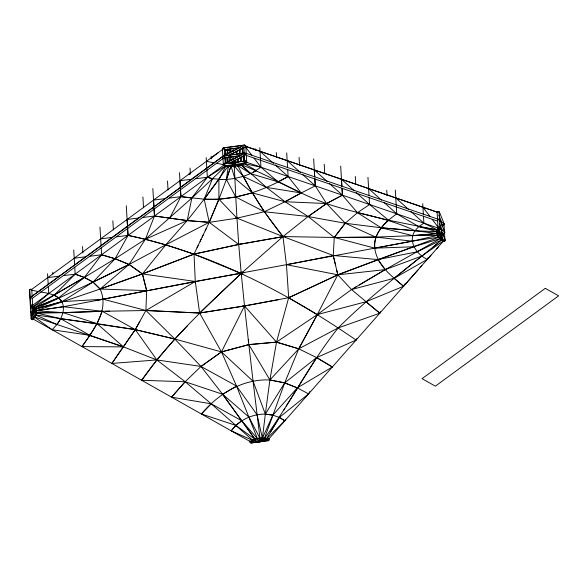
<?xml version="1.0" encoding="UTF-8"?>
<svg xmlns="http://www.w3.org/2000/svg" width="588" height="588" viewBox="0 0 588 588"><rect width="100%" height="100%" fill="white"/><g stroke="black" fill="none" stroke-linecap="round" stroke-linejoin="round"><path stroke-width="0.88" d="M253.656 440.081L257.426 438.633L262.388 438.258L272.832 415.15L297.308 387.874L332.316 366.986L316.623 357.592L298.755 348.838L276.5 342.142L248.842 344.641L221.456 351.94L199.619 313.007L195.297 281.468L194.018 254.082L209.232 222.308L218.89 199.266L218.898 179.48L226.27 165.397L207.358 177.253L191.82 198.038L145.398 239.243L115.101 258.72L84.371 277.448L33.288 306.811L31.737 305.981L224.344 164.802L224.241 163.03M243.814 163.199L243.792 164.508L235.2 164.456L234.913 162.332L237.486 162.347M439.603 228.585L439.655 227.166M90.199 256.214L101.606 254.766L115.101 258.72L129.073 264.468L142.428 273.912L146.647 290.575L145.905 310.508L135.262 329.603L111.845 363.443L156.849 359.922L200.993 366.449L236.508 386.022L257.066 414.738L262.388 438.258L267.525 439.471M442.529 235.038L442.602 233.539M380.62 311.662L379.804 313.191L351.514 289.546L337.799 274.802L333.271 255.493L334.249 237.449L345.222 223.234L357.453 212.687L369.573 204.514L369.146 197.436M259.617 439.92L259.499 441.882L252.921 441.514L253.038 439.552L255.501 439.692M243.77 161.707L244.116 156.496M83.474 346.648L81.989 346.597C93.426 330.133 109.655 310.067 100.122 289.039L93.044 282.086L84.371 277.448L75.168 274.148L63.761 275.588M431.004 255.192L427.292 259.396C417.024 254.67 407.44 241.594 415.047 230.739L437.303 233.539L437.766 234.722M262.388 438.258L265.335 414.099L253.075 381.222L221.456 351.896L174.79 339.026L135.262 329.603L97.013 323.62L60.689 318.703L36.008 312.853L36 310.751L100.114 289.061L142.428 273.912L194.018 254.082L238.721 244.483L282.953 236.574L334.249 237.449L375.688 237.126L412.651 235.634L437.303 233.539L437.222 231.665L418.796 226.593L396.724 213.841C385.434 221.86 373.226 232.966 374.769 248.158C376.857 265.144 391.461 275.919 403.544 286.29L404.772 283.997M438.824 231.327L437.744 230.084L388.521 220.206C380.443 227.291 373.409 236.802 374.769 248.136C284.232 265.239 193.562 281.645 103.106 299.211L95.895 300.593M241.249 161.274L241.624 157.937M242.08 153.762L242.726 147.919L239.977 149.389L239.316 154.203M33.193 319.056L250.885 441.926L252.921 440.456L231.238 430.835C238.985 420.038 252.171 413.996 265.342 414.092L269.892 379.98L276.507 342.098L288.679 297.719L290.112 296.859M238.214 162.237L238.654 159.025M244.674 272.567L195.297 281.468L142.428 273.912L165.831 244.792L209.232 222.308L218.89 199.244L226.417 179.48L228.409 165.787L226.983 165.522L228.409 165.787L204.19 199.178L180.92 196.635L169.513 198.075M234.803 162.854L235.193 160.517M235.582 158.179L235.839 156.621M236.361 153.505L236.751 151.167M32.406 313.433L36.294 313.97L36.64 312.037M259.551 439.118L259.874 437.413M259.609 441.669L260.087 439.104L261.351 438.354M439.346 238.346L440.772 239.529L441.573 235.567L442.904 234.296L443.168 235.994M191.82 198.038L187.212 220.574L165.823 244.821L129.073 264.468L93.036 282.1L35.42 309.09L33.288 306.811L48.73 293.522L48.304 286.452M441.294 235.457L437.075 234.561L437.479 232.642M437.391 233.157L437.075 234.561M32.707 308.149L33.046 306.569M34.81 315.058L35.493 316.565L34.229 317.954L32.186 313.419L33.354 307.833L34.655 306.892L33.986 310.045M241.403 164.442L241.102 165.713L235.281 164.5L235.729 162.582L234.825 162.288L236.494 162.633M266.195 439.052L267.922 438.832L267.466 440.713L268.319 440.596L268.775 438.714M232.899 165.889L234.296 167.19L235.075 164.618M254.994 438.957L254.575 440.199L255.038 440.375L259.418 441.838L259.837 440.596M255.038 440.375L255.67 438.508L257.86 439.243M143.075 217.457L154.482 216.009L187.204 220.596L209.225 222.345L236.964 218.185L235.773 196.958L226.417 179.48L230.739 166.749L226.417 179.48L218.898 179.48L204.198 199.163L187.204 220.596L145.405 239.235L129.073 264.468L100.122 289.039L93.036 282.1L84.363 277.455L75.154 274.148L54.192 295.161L34.508 307.84L33.714 309.332M236.964 218.185L264.306 211.724L308.149 216.502L334.249 237.449L374.769 248.136L412.254 241.154L439.295 237.067L337.799 274.802L317.314 314.558L298.755 348.809L284.695 382.869L264.416 438.53C290.626 402.743 310.346 362.612 338.203 327.928C370.219 295.764 406.683 268.642 441.75 239.977M231.231 430.835L235.847 425.425L241.771 420.795L222.624 394.269L200.993 366.449L174.79 339.026L135.262 329.633L35.361 314.874L57.007 324.502C61.755 318.079 65.628 309.464 61.938 301.637C57.367 294.492 48.4 293.353 40.756 291.986M116.637 236.832L128.044 235.391L145.405 239.235L154.482 216.009L154.012 208.056L154.468 216.009L187.212 220.574L209.232 222.308L238.721 244.432L285.687 236.251M209.232 222.308L204.198 199.163L212.496 178.715L226.27 165.397M278.484 299.667L244.512 305.981L199.619 313.059L145.905 310.508L102.261 311.295L97.013 323.62L89.861 335.314L81.982 346.604M428.005 257.809L427.292 259.389L394.129 278.293L351.514 289.546L317.314 314.595L276.507 342.098L248.842 344.597L221.456 351.896L200.993 366.449L185.154 381.752L171.534 397.15L211.254 403.824L241.771 420.787L257.426 438.633L236.508 386.022L221.456 351.896L244.512 305.922L241.073 271.818M268.841 438.126L268.128 439.706L443.514 241.014M32.45 313.294L36.39 311.596L34.839 312.228M197.061 247.724L198.075 245.608M200.104 241.374L201.118 239.257M202.132 237.133L203.147 235.016M205.175 230.783L206.19 228.666M169.712 218.111L180.92 196.635L180.45 188.674L180.913 196.627L191.82 198.038L212.496 178.715L222.654 179.48M285.643 419.251L284.835 420.78L266.327 438.993L279.337 417.421L308.575 393.886L309.795 391.593M270.656 431.805L279.337 417.429L284.827 420.787L279.337 417.421L272.832 415.157L265.335 414.099L284.695 382.869L316.623 357.592L356.063 340.084L356.879 338.556M34.596 310.368L35.794 308.127L34.611 308.825L32.215 313.301L30.819 312.037M443.367 240.918L421.897 256.015L394.129 278.3L403.552 286.29L365.883 301.784L317.314 314.558L298.755 348.838L269.899 379.958C242.491 378.768 218.574 393.703 201.39 413.989L235.854 425.418L255.126 439.346L241.771 420.787M139.826 321.438L135.262 329.633L111.83 363.45M438.464 233.767L436.311 232.378L437.156 232.642L438.126 230.944M440.618 235.149L441.456 235.413L442.426 233.715L441.588 233.451M235.215 164.919L237.978 166.639L238.963 164.941M36.507 314.337L35.5 316.006L32.259 313.455L32.928 312.338M283.482 410.615L284.864 408.337M286.246 406.065L316.631 357.607L332.323 366.993M56.999 324.502L34.155 316.851L52.141 329.75L56.999 324.502L60.682 318.711M439.559 233.193L437.722 228.651L438.846 227.041M443.624 225.373L444.374 224.3L439.464 212.194L438.053 211.408M253.075 381.222L259.977 438.258L248.893 417.046L222.631 394.247L185.154 381.752L141.693 380.289C169.675 340.18 205.844 306.855 241.205 273.427L242.763 271.928M141.679 380.296L156.842 359.944L174.79 339.063L187.204 326.061M195.51 282.946L195.297 281.468L103.106 299.233L61.938 301.637L58.616 297.844L34.501 307.84L58.624 297.844L84.371 277.448L101.606 254.766L101.18 247.695M253.266 440.713L250.686 441.044L250.944 442.992L268.319 440.596L268.054 438.655M250.944 442.992L268.319 440.596M375.688 237.104L345.222 223.234L334.241 237.493L375.688 237.104L412.254 241.154L438.001 235.318L412.651 235.634L381.112 227.769L345.215 223.264L308.149 216.531L285.011 201.728L266.482 187.425L240.882 164.611C270.34 175.496 296.793 193.187 326.553 203.566C355.784 213.723 386.985 217.222 415.047 230.739L381.112 227.769L357.453 212.687L342.414 195.187L329.486 183.574M439.243 233.686L436.546 230.577L437.766 231.099L438.552 230.092M437.766 231.099L441.544 235.45L442.72 233.936L441.639 232.694M224.285 163.736L224.41 165.86L245.968 162.869L245.696 160.928L223.69 163.92L224.41 165.86M224.528 157.724L223.668 155.96L244.755 145.008L223.337 147.823L223.374 149.301M231.532 163.119L235.046 162.317L235.259 164.273M442.793 234.759L439.273 238.236L438.023 236.744M405.382 284.224L418.164 269.738M419.986 267.672L421.816 265.6M436.561 248.886L438.413 246.791M171.542 397.143L185.154 381.752L211.254 403.824M381.112 227.784L415.047 230.746L418.796 226.593L423.882 223.168L423.456 216.09M30.767 312.603L32.186 313.419L33.031 312.5M35.42 309.09L61.938 301.637L93.044 282.086L115.101 258.72L128.044 235.391L127.574 227.431M439.368 227.402L440.412 228.107L439.28 229.724L437.722 228.651L439.001 227.321L444.851 232.253L443.727 233.87L441.184 231.496M444.043 241.55L439.126 229.445L440.412 228.107L445.322 240.213L444.043 241.55L442.632 240.757L441.713 238.485M443.095 225.63L444.374 224.3L438.891 219.442M441.588 235.494L442.867 234.164M201.383 413.996L211.246 403.838L235.854 425.418M33.714 312.324L36.471 309.641L32.311 313.264L31.054 311.78M61.931 301.644L35.412 309.097L36 310.751L63.453 306.708L103.106 299.211L145.912 310.471L199.619 313.007L241.205 273.486L238.721 244.432L240.419 244.005M258.492 440.236L261.373 437.678L262.579 439.214L263.395 438.846M262.579 439.214L259.565 441.882L259.301 439.934M239.118 275.265L282.96 236.53L333.271 255.493L377.908 259.587L417.355 251.774L441.617 239.86M30.723 289.002L29.4 290.149L31.098 318.747L32.546 319.725L33.876 318.578L33.766 316.77M30.716 312.404L32.171 313.382L33.494 312.235M233.679 163.317L235.031 162.17M234.296 167.19L235.656 166.036M440.537 237.111L440.926 239.654L442.382 240.617L441.588 235.531L442.904 234.487M440.772 239.529L442.102 238.449M433.238 246.857L437.773 243.189M260.477 159.245L260.947 167.205L253.45 172.093M211.268 157.782L218.545 152.446M31.399 289.619L222.793 149.33M30.966 298.535L30.238 297.447L222.852 156.268L224.814 156.151M31.936 296.418L156.393 205.197M157.878 204.109L223.065 156.327M32.061 298.542L223.197 158.444M200.986 366.478L221.456 351.94M308.149 216.531L326.553 203.566L342.414 195.179L341.995 188.109L342.414 195.187L326.553 203.551L308.149 216.502L282.953 236.574C265.342 214.605 249.863 190.909 237.773 165.448L250.459 173.622L278.058 181.817L301.203 192.967L315.264 185.859L314.837 178.781L315.264 185.852L326.553 203.551L345.222 223.234M226.417 179.48C236.905 178.59 247.283 175.819 256.441 170.564L243.645 163.442L245.064 162.472M259.11 440.655L259.668 441.838L266.739 439.839M230.239 166.029L230.9 167.154L234.972 164.544L233.973 162.854L235.134 162.237L232.605 163.185M233.421 165.669L230.9 167.154M354.108 288.046L356.703 286.51M359.29 284.974L385.214 269.635L440.728 238.397L413.901 246.769L377.9 259.617L337.791 274.839L288.679 297.719L244.512 305.922L199.619 313.007M236.501 386.051L222.624 394.269L255.119 439.354M351.514 289.575L385.214 269.613L421.897 256.015M84.363 277.455L54.184 295.161L58.616 297.844M444.704 232.944L443.565 233.59L444.851 232.253L439.934 220.155M264.299 211.761L285.011 201.728L301.203 192.982L288.105 176.532L275.177 164.919M231.202 166.691L234.862 178.392L252.428 192.93L285.011 201.728L301.203 192.967L266.482 187.425L243.204 176.356L234.281 165.963L235.773 196.98L264.306 211.724L282.96 236.53L286.459 264.747L333.271 255.537M231.959 163.163L235.046 162.317M227.894 165.662L228.357 166.889L235.516 164.228M287.686 169.454L288.105 176.525C262.762 191.262 233.759 200.92 204.19 199.178M288.105 176.532L278.058 181.817L260.947 167.205L254.038 158.15M224.028 155.548L240.94 146.853M229.717 154.828L244.218 147.368M228.556 155.651L244.667 147.368M223.69 163.92L242.219 154.394M230.996 162.369L244.689 155.328M229.834 163.192L245.137 155.32M260.175 441.581L259.668 441.838L259.264 440.61M261.623 441.206L259.617 441.867L265.085 439.295M93.044 282.086L129.073 264.468L142.428 273.949L146.64 290.619L100.122 289.039L142.428 273.949L194.018 254.134L238.721 244.432L236.993 244.645M235.097 162.288L234.311 162.663L235.009 164.5L226.277 166.47L228.489 165.823M228.357 166.889L229.151 166.514M337.799 274.802L286.466 264.688L288.679 297.778L337.791 274.839L385.214 269.613L377.908 259.587M259.646 439.677L263.733 437.766L264.571 439.552M260.513 441.404L259.698 441.772L258.896 440.75M437.244 234.59L437.81 236.464L438.758 236.045M33.876 318.578L32.516 319.181L31.098 318.747M246.203 305.451L241.911 306.172M261.638 439.295L265.901 438.148L266.43 440.045M437.81 236.464L441.331 235.582M264.306 211.724L252.428 192.93L235.773 196.958L218.89 199.244L204.198 199.163M412.254 241.161L374.769 248.158L413.901 246.769M235.149 165.838L236.898 165.573M223.197 148.007L244.608 145.192L245.181 146.361M225.388 149.536L237.883 147.889M224.359 149.83L240.419 147.72M226.483 155.43L244.336 153.086M223.668 155.96L245.086 153.145L245.659 154.321M224.969 157.606L239.25 155.732M223.932 157.907L240 155.791M228.747 163.155L244.806 161.046M241.506 163.457L245.968 162.869M237.662 273.883L241.205 273.427L242.594 274.015M191.387 179.274L179.972 180.714L180.391 187.792L179.502 172.71M195.951 178.701L207.358 177.253L212.496 178.715L207.351 177.253L206.88 169.3M164.949 198.656L153.534 200.096L153.953 207.167L152.851 188.542M138.511 218.03L127.096 219.471L127.515 226.549L126.288 205.807M100.658 238.853L112.073 237.412M74.22 258.228L85.635 256.787M47.782 277.609L59.197 276.169M412.651 235.634L437.303 233.539M192.673 281.674L195.297 281.468L145.912 310.471L174.79 339.026M438.222 219.809L439.537 219.728M438.045 227.806L440.008 227.688M244.27 153.453L246.232 153.336M244.74 161.413L246.703 161.296M244.814 162.678L246.784 162.56L245.762 145.383L243.799 145.493L244.762 161.796M223.322 164.221L225.292 164.103L224.344 148.191L222.382 148.308L223.403 165.493L224.712 165.412M30.238 297.447L31.554 297.366M30.708 305.407L32.678 305.29M30.789 306.671L32.752 306.554L32.259 298.212M33.509 319.24L31.539 319.358L31.252 314.551M267.099 439.14L269.069 439.023M249.863 441.353L251.826 441.235M267.834 440.368L269.142 440.287L269.039 438.523M251.907 442.507L249.937 442.617L249.834 440.853M185.154 381.752L156.849 359.922L135.262 329.603L102.261 311.295L63.056 312.625L35.993 312.86L63.056 312.625L102.253 311.324M105.891 311.25L109.53 311.184M244.16 145.192L244.608 145.192M224.55 165.684L224.998 165.676L224.138 163.92L245.086 153.145L245.262 154.446M235.237 162.494L237.817 162.508M81.989 346.597L123.443 346.876L156.842 359.944M145.177 290.546L146.647 290.575M233.385 150.932L230.092 150.844L225.344 149.786L225.667 155.247M415.047 230.746L437.222 231.665L439.067 228.379L432.151 219.324M285.011 201.728L326.553 203.551M235.207 218.008L236.964 218.141L282.96 236.53M102.261 311.295L63.46 306.701L36 310.751L63.056 312.625L97.013 323.62L123.443 346.876L57.007 324.502M265.342 414.092L272.832 415.15M52.141 329.75L89.861 335.314L123.443 346.876M226.262 154.585L225.344 149.786L230.092 150.844L230.511 152.358M418.796 226.593L437.744 230.084L423.882 223.168L410.953 211.555M206.41 161.34L214.385 162.876M216.377 163.266L224.351 164.802M31.458 290.193L38.764 291.604M253.068 381.252L248.842 344.597L269.899 379.958L284.688 382.884L297.308 387.874L308.575 393.886M269.899 379.958L284.695 382.869L297.3 387.889M243.653 163.442L260.947 167.205M356.063 340.084C286.995 292.42 210.614 252.811 128.03 235.384L127.567 227.431M357.453 212.687L388.521 220.199L369.573 204.514L356.078 192.394M145.398 239.243L165.823 244.821L194.018 254.134L241.205 273.486M101.592 254.766L115.094 258.735L129.066 264.497M35.354 313.676L36.294 313.97M245.99 153.225L439.295 219.625M246.218 155.386L437.788 221.191M245.762 161.987L439.067 228.379L439.677 229.893M258.955 441.669L259.418 441.838M30.951 312.86L32.259 313.455M239.808 272.744L241.205 273.427L241.359 274.868M437.722 228.651L439.126 229.445M60.689 318.703L89.861 335.314M288.679 297.778L317.314 314.595M258.61 438.163L260.087 439.104M437.156 232.642L441.456 235.413M235.259 164.581L237.978 166.639M31.906 306.73L33.354 307.833M30.73 312.235L32.178 313.345M365.89 301.806L379.811 313.191L338.196 327.913L298.755 348.809L276.507 342.098L244.512 305.922L248.842 344.641M440.618 234.774L441.573 235.567M235.847 425.425L252.928 440.449M395.775 197.921L408.704 209.534M368.625 188.594L381.553 200.207M383.795 202.228L396.724 213.841M354.395 190.879L341.466 179.267L341.885 186.345L340.687 166.139M327.244 181.552L314.315 169.939L314.727 177.017L313.654 158.826M287.157 160.612L300.644 172.732M302.335 174.246L315.264 185.859M260.006 151.285L273.494 163.405M33.207 307.553L34.611 308.825M439.008 219.677L441.544 222.044M441.345 224.131L443.249 225.91M240.882 164.611L250.459 173.622M218.89 199.244L236.964 218.141L238.721 244.483M260.087 439.721L258.529 438.089L257.287 439.567L259.499 441.882M34.361 308.553L35.618 310.038M440.669 234.612L441.5 235.612M422.934 207.248L429.85 216.303M245.284 146.677L251.73 155.129M243.204 176.356L252.428 192.93M35.589 309.898L36.331 311.721M438.832 215.142L441.456 221.595M439.06 218.383L440.375 221.617M439.633 223.903L442.257 230.364M439.537 226.343L440.522 228.769M439.001 227.321L439.618 228.835M231.768 156.893L232.605 159.914M233.024 161.428L233.443 162.942M234.59 162.56L235.06 164.471M333.837 257.911L335.535 265.144M336.667 269.973L337.233 272.384M227.497 150.425L228.195 153.542M228.894 156.658L229.937 161.325M226.725 156.981L227.799 162.582M224.263 153.835L224.55 155.489M225.123 158.789L225.696 162.09M245.556 161.105L245.828 163.045M267.922 438.832L268.187 440.772M250.907 441.514L251.083 442.808M248.268 339.489L248.555 342.062M443.977 223.874L444.998 241.065L443.036 241.176L442.955 239.911M442.007 223.991L442.169 226.645M442.536 232.833L442.639 234.605M422.721 203.676L423.353 214.326M395.312 190.012L396.246 205.881M396.305 206.763L396.724 213.841M386.742 190.277L387.066 195.745M367.956 177.326L369.043 195.672M355.299 176.451L355.784 184.603M324.216 164.236L324.76 173.409M299.086 157.312L299.564 165.324M286.701 152.887L287.576 167.69M276.316 152.542L276.581 156.959M259.8 147.808L260.418 158.363M255.141 148.683L255.251 150.44M242.726 147.919L243.094 154.129M243.189 155.68L243.469 160.34M239.977 149.389L240.249 153.953M240.426 156.996L240.698 161.568M236.92 151.145L237.06 153.402M237.412 159.429L237.596 162.435M233.289 149.227L233.568 153.938M233.737 156.945L233.877 159.201M233.965 160.7L234.105 162.957M229.989 149.198L230.224 153.115M230.445 156.908L230.628 159.936M227.409 148.918L227.681 153.497M227.901 157.334L228.181 161.943M225.807 157.591L226.086 162.273M211.166 156.312L211.312 158.811M206.19 157.628L206.829 168.411M190.042 168.058L190.402 174.136M189.204 172.953L189.307 174.768M167.506 181.038L168.036 189.946M142.899 197.031L143.538 207.807M112.852 220.838L113.388 229.959M99.96 227.093L101.085 245.924M82.533 246.563L82.915 252.899M73.735 249.959L74.647 265.306M74.742 267.077L75.168 274.148M52.832 272.215L52.935 273.964M47.555 273.758L48.209 284.68M33.34 309.523L33.119 305.9L31.796 307.039L30.341 306.061L31.671 304.922L32.546 319.725M32.156 296.448L31.737 289.369L29.767 289.487L30.892 308.362M545.296 288.341L422.066 378.665L435.37 386.169L558.6 295.852L545.296 288.341M439.06 211.776L437.097 211.893L438.119 229.077L440.081 228.96L439.06 211.776M432.04 210.379L245.578 146.331L437.362 212.202L432.04 210.379"/></g></svg>
